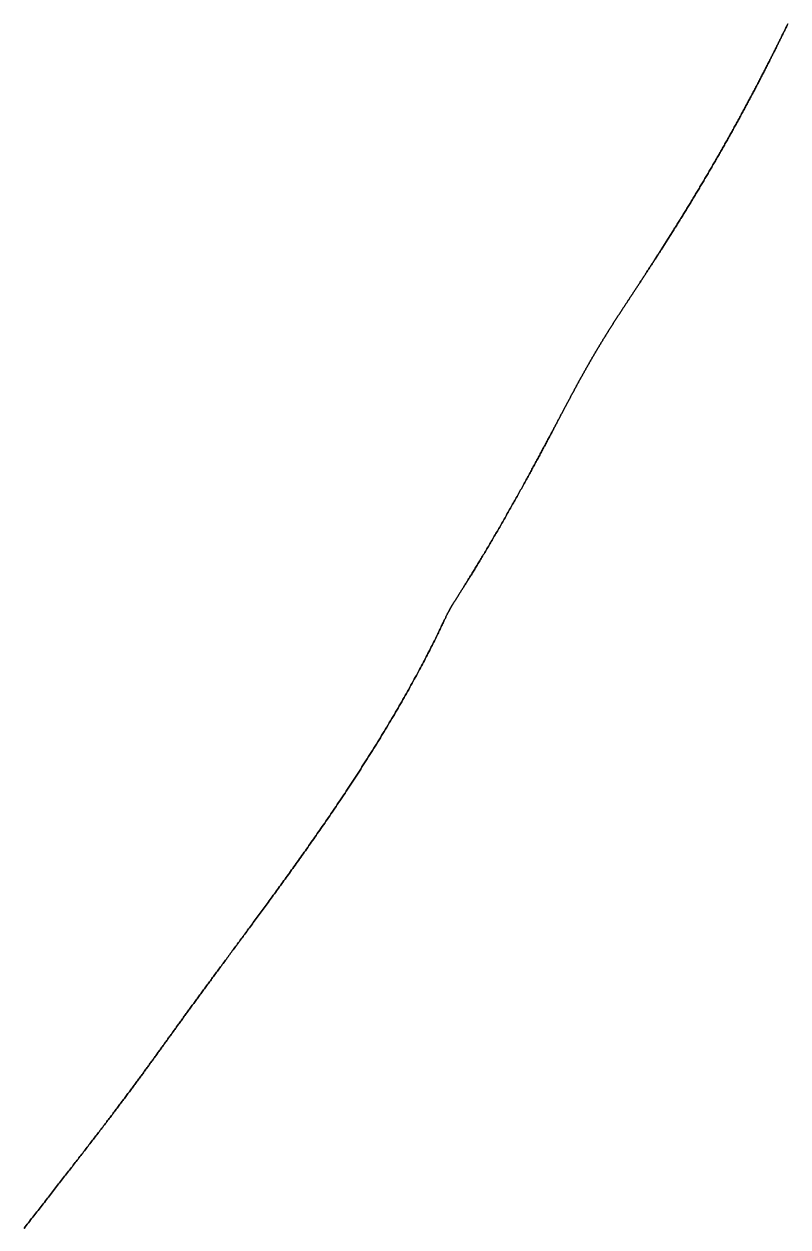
# Model space of a CAD drawing. Header units: inches. Extents: x 130170 to 284068, y 377793 to 804530.
# Drawn here: x 258406 to 258469.3, y 737267.9 to 737367.7 of the extents above; entities that cross this region are included whole.
import ezdxf

# ---------------------------------------------------------------- set-up
doc = ezdxf.new("R2010")
doc.units = ezdxf.units.IN
doc.header["$MEASUREMENT"] = 0
doc.layers.add('muni_il', color=7, linetype='Continuous')

msp = doc.modelspace()

# ---------------------------------------------------------------- linework, layer by layer
at = {"layer": 'muni_il'}
for points in [[(258405.997, 737267.78), (258406.087, 737267.896), (258406.177, 737268.012), (258406.267, 737268.127), (258406.357, 737268.242), (258406.446, 737268.357), (258406.536, 737268.472), (258406.625, 737268.586), (258406.714, 737268.7), (258406.802, 737268.814), (258406.891, 737268.928), (258406.979, 737269.041), (258407.067, 737269.154), (258407.155, 737269.267), (258407.243, 737269.379), (258407.33, 737269.492), (258407.417, 737269.603), (258407.504, 737269.715), (258407.591, 737269.826), (258407.678, 737269.937), (258407.764, 737270.048), (258407.85, 737270.159), (258407.936, 737270.269), (258408.022, 737270.379), (258408.107, 737270.488), (258408.192, 737270.597), (258408.277, 737270.706), (258408.362, 737270.815), (258408.446, 737270.923), (258408.531, 737271.032), (258408.615, 737271.139), (258408.698, 737271.247), (258408.782, 737271.354), (258408.865, 737271.461), (258408.948, 737271.567), (258409.031, 737271.673), (258409.113, 737271.779), (258409.195, 737271.885), (258409.277, 737271.99), (258409.359, 737272.095), (258409.44, 737272.199), (258409.521, 737272.304), (258409.602, 737272.407), (258409.683, 737272.511), (258409.763, 737272.614), (258409.843, 737272.717), (258409.923, 737272.82), (258410.002, 737272.922), (258410.081, 737273.024), (258410.16, 737273.125), (258410.239, 737273.227), (258410.317, 737273.327), (258410.395, 737273.428), (258410.473, 737273.528), (258410.55, 737273.628), (258410.627, 737273.727), (258410.704, 737273.826), (258410.78, 737273.925), (258410.856, 737274.023), (258410.932, 737274.121), (258411.008, 737274.219), (258411.083, 737274.316), (258411.158, 737274.413), (258411.233, 737274.51), (258411.307, 737274.606), (258411.381, 737274.702), (258411.455, 737274.797), (258411.528, 737274.892), (258411.601, 737274.987), (258411.674, 737275.082), (258411.746, 737275.175), (258411.818, 737275.269), (258411.89, 737275.362), (258411.961, 737275.455), (258412.032, 737275.548), (258412.103, 737275.64), (258412.173, 737275.732), (258412.243, 737275.823), (258412.313, 737275.914), (258412.383, 737276.005), (258412.452, 737276.095), (258412.52, 737276.185), (258412.589, 737276.275), (258412.657, 737276.364), (258412.725, 737276.453), (258412.792, 737276.541), (258412.859, 737276.629), (258412.926, 737276.717), (258412.993, 737276.804), (258413.059, 737276.891), (258413.125, 737276.978), (258413.19, 737277.064), (258413.255, 737277.15), (258413.32, 737277.235), (258413.385, 737277.32), (258413.449, 737277.405), (258413.513, 737277.49), (258413.576, 737277.574), (258413.64, 737277.657), (258413.703, 737277.741), (258413.765, 737277.824), (258413.827, 737277.907), (258413.889, 737277.989), (258413.951, 737278.071), (258414.012, 737278.153), (258414.074, 737278.234), (258414.134, 737278.315), (258414.195, 737278.396), (258414.255, 737278.476), (258414.315, 737278.556), (258414.374, 737278.636), (258414.434, 737278.715), (258414.493, 737278.794), (258414.552, 737278.873), (258414.61, 737278.951), (258414.668, 737279.029), (258414.726, 737279.107), (258414.784, 737279.185), (258414.841, 737279.262), (258414.898, 737279.339), (258414.955, 737279.416), (258415.012, 737279.492), (258415.068, 737279.568), (258415.124, 737279.644), (258415.18, 737279.72), (258415.236, 737279.795), (258415.291, 737279.87), (258415.347, 737279.945), (258415.402, 737280.019), (258415.456, 737280.094), (258415.511, 737280.168), (258415.565, 737280.242), (258415.619, 737280.315), (258415.673, 737280.389), (258415.727, 737280.462), (258415.781, 737280.535), (258415.834, 737280.608), (258415.887, 737280.681), (258415.94, 737280.753), (258415.993, 737280.825), (258416.046, 737280.897), (258416.098, 737280.969), (258416.15, 737281.041), (258416.203, 737281.112), (258416.255, 737281.184), (258416.306, 737281.255), (258416.358, 737281.326), (258416.41, 737281.397), (258416.462, 737281.468), (258416.513, 737281.539), (258416.564, 737281.609), (258416.615, 737281.68), (258416.667, 737281.75), (258416.718, 737281.821), (258416.769, 737281.891), (258416.819, 737281.961), (258416.87, 737282.031), (258416.921, 737282.101), (258416.972, 737282.171), (258417.022, 737282.241), (258417.073, 737282.311), (258417.123, 737282.381), (258417.174, 737282.451), (258417.224, 737282.52), (258417.275, 737282.59), (258417.325, 737282.66), (258417.375, 737282.729), (258417.426, 737282.799), (258417.476, 737282.869), (258417.527, 737282.939), (258417.577, 737283.008), (258417.627, 737283.078), (258417.678, 737283.148), (258417.728, 737283.218), (258417.779, 737283.288), (258417.829, 737283.358), (258417.88, 737283.428), (258417.93, 737283.498), (258417.981, 737283.568), (258418.032, 737283.638), (258418.083, 737283.709), (258418.134, 737283.779), (258418.185, 737283.85), (258418.236, 737283.921), (258418.287, 737283.991), (258418.338, 737284.062), (258418.389, 737284.134), (258418.441, 737284.205), (258418.492, 737284.276), (258418.544, 737284.348), (258418.596, 737284.419), (258418.648, 737284.491), (258418.7, 737284.563), (258418.752, 737284.635), (258418.805, 737284.707), (258418.857, 737284.78), (258418.91, 737284.853), (258418.963, 737284.925), (258419.016, 737284.999), (258419.069, 737285.072), (258419.122, 737285.146), (258419.176, 737285.219), (258419.229, 737285.293), (258419.283, 737285.367), (258419.337, 737285.442), (258419.391, 737285.517), (258419.446, 737285.591), (258419.501, 737285.667), (258419.556, 737285.742), (258419.611, 737285.818), (258419.666, 737285.894), (258419.722, 737285.97), (258419.777, 737286.047), (258419.833, 737286.123), (258419.889, 737286.201), (258419.946, 737286.278), (258420.003, 737286.355), (258420.06, 737286.434), (258420.117, 737286.512), (258420.174, 737286.59), (258420.232, 737286.669), (258420.29, 737286.748), (258420.348, 737286.828), (258420.406, 737286.908), (258420.465, 737286.988), (258420.524, 737287.068), (258420.583, 737287.149), (258420.643, 737287.23), (258420.702, 737287.312), (258420.762, 737287.394), (258420.823, 737287.476), (258420.883, 737287.559), (258420.944, 737287.642), (258421.005, 737287.725), (258421.067, 737287.808), (258421.128, 737287.892), (258421.191, 737287.977), (258421.253, 737288.061), (258421.315, 737288.147), (258421.378, 737288.232), (258421.442, 737288.318), (258421.505, 737288.404), (258421.569, 737288.491), (258421.633, 737288.578), (258421.697, 737288.665), (258421.762, 737288.753), (258421.827, 737288.841), (258421.892, 737288.93), (258421.958, 737289.019), (258422.024, 737289.108), (258422.09, 737289.198), (258422.157, 737289.288), (258422.224, 737289.378), (258422.291, 737289.469), (258422.358, 737289.561), (258422.426, 737289.653), (258422.494, 737289.745), (258422.563, 737289.837), (258422.631, 737289.93), (258422.701, 737290.024), (258422.77, 737290.118), (258422.84, 737290.212), (258422.91, 737290.307), (258422.98, 737290.402), (258423.051, 737290.498), (258423.122, 737290.594), (258423.193, 737290.69), (258423.265, 737290.787), (258423.337, 737290.884), (258423.409, 737290.982), (258423.482, 737291.08), (258423.555, 737291.179), (258423.628, 737291.278), (258423.702, 737291.378), (258423.776, 737291.478), (258423.85, 737291.578), (258423.925, 737291.679), (258424, 737291.781), (258424.075, 737291.883), (258424.151, 737291.985), (258424.226, 737292.088), (258424.303, 737292.191), (258424.379, 737292.295), (258424.456, 737292.399), (258424.534, 737292.504), (258424.611, 737292.609), (258424.689, 737292.715), (258424.768, 737292.821), (258424.846, 737292.927), (258424.925, 737293.035), (258425.005, 737293.142), (258425.084, 737293.25), (258425.164, 737293.359), (258425.245, 737293.468), (258425.325, 737293.578), (258425.406, 737293.688), (258425.487, 737293.799), (258425.569, 737293.91), (258425.651, 737294.021), (258425.734, 737294.134), (258425.817, 737294.246), (258425.9, 737294.36), (258425.983, 737294.473), (258426.067, 737294.588), (258426.151, 737294.703), (258426.235, 737294.818), (258426.32, 737294.934), (258426.406, 737295.051), (258426.491, 737295.168), (258426.577, 737295.286), (258426.663, 737295.404), (258426.75, 737295.523), (258426.837, 737295.642), (258426.924, 737295.762), (258427.012, 737295.883), (258427.1, 737296.004), (258427.188, 737296.126), (258427.277, 737296.248), (258427.366, 737296.371), (258427.456, 737296.495), (258427.546, 737296.619), (258427.636, 737296.744), (258427.726, 737296.869), (258427.818, 737296.995), (258427.909, 737297.122), (258428.001, 737297.249), (258428.093, 737297.377), (258428.185, 737297.506), (258428.278, 737297.635), (258428.371, 737297.765), (258428.465, 737297.896), (258428.559, 737298.027), (258428.653, 737298.159), (258428.748, 737298.292), (258428.843, 737298.426), (258428.938, 737298.56), (258429.034, 737298.695), (258429.13, 737298.83), (258429.227, 737298.966), (258429.324, 737299.103), (258429.421, 737299.241), (258429.519, 737299.38), (258429.617, 737299.519), (258429.715, 737299.659), (258429.814, 737299.799), (258429.913, 737299.941), (258430.013, 737300.083), (258430.112, 737300.226), (258430.213, 737300.369), (258430.313, 737300.514), (258430.414, 737300.659), (258430.515, 737300.805), (258430.617, 737300.951), (258430.719, 737301.099), (258430.821, 737301.247), (258430.924, 737301.396), (258431.027, 737301.546), (258431.13, 737301.697), (258431.234, 737301.848), (258431.338, 737302), (258431.442, 737302.153), (258431.547, 737302.307), (258431.652, 737302.461), (258431.757, 737302.616), (258431.862, 737302.772), (258431.968, 737302.929), (258432.074, 737303.086), (258432.18, 737303.245), (258432.287, 737303.404), (258432.394, 737303.564), (258432.501, 737303.724), (258432.608, 737303.885), (258432.715, 737304.047), (258432.823, 737304.21), (258432.931, 737304.373), (258433.039, 737304.537), (258433.147, 737304.702), (258433.255, 737304.868), (258433.364, 737305.034), (258433.472, 737305.201), (258433.581, 737305.368), (258433.69, 737305.536), (258433.798, 737305.705), (258433.907, 737305.874), (258434.016, 737306.044), (258434.125, 737306.215), (258434.235, 737306.386), (258434.344, 737306.557), (258434.452, 737306.729), (258434.561, 737306.902), (258434.67, 737307.074), (258434.779, 737307.248), (258434.888, 737307.422), (258434.997, 737307.596), (258435.105, 737307.77), (258435.213, 737307.945), (258435.321, 737308.12), (258435.429, 737308.296), (258435.537, 737308.471), (258435.644, 737308.647), (258435.751, 737308.823), (258435.858, 737308.999), (258435.965, 737309.175), (258436.071, 737309.352), (258436.177, 737309.528), (258436.282, 737309.704), (258436.387, 737309.88), (258436.491, 737310.056), (258436.595, 737310.232), (258436.698, 737310.408), (258436.801, 737310.583), (258436.903, 737310.758), (258437.005, 737310.933), (258437.106, 737311.108), (258437.207, 737311.282), (258437.306, 737311.455), (258437.405, 737311.628), (258437.503, 737311.8), (258437.601, 737311.972), (258437.697, 737312.143), (258437.793, 737312.313), (258437.888, 737312.482), (258437.982, 737312.651), (258438.075, 737312.818), (258438.167, 737312.985), (258438.258, 737313.15), (258438.348, 737313.314), (258438.437, 737313.477), (258438.525, 737313.639), (258438.612, 737313.8), (258438.698, 737313.958), (258438.782, 737314.116), (258438.866, 737314.272), (258438.948, 737314.427), (258439.029, 737314.579), (258439.108, 737314.73), (258439.186, 737314.879), (258439.264, 737315.027), (258439.339, 737315.172), (258439.413, 737315.316), (258439.486, 737315.457), (258439.558, 737315.596), (258439.628, 737315.733), (258439.696, 737315.867), (258439.763, 737316), (258439.829, 737316.129), (258439.893, 737316.257), (258439.955, 737316.382), (258440.016, 737316.504), (258440.075, 737316.623), (258440.133, 737316.74), (258440.189, 737316.854), (258440.243, 737316.965), (258440.296, 737317.074), (258440.348, 737317.179), (258440.397, 737317.282), (258440.445, 737317.381), (258440.492, 737317.477), (258440.536, 737317.571), (258440.58, 737317.661), (258440.621, 737317.748), (258440.661, 737317.832), (258440.7, 737317.913), (258440.737, 737317.991), (258440.772, 737318.066), (258440.806, 737318.138), (258440.838, 737318.207), (258440.869, 737318.272), (258440.899, 737318.335), (258440.928, 737318.395), (258440.955, 737318.453), (258440.981, 737318.508), (258441.005, 737318.56), (258441.029, 737318.61), (258441.052, 737318.657), (258441.074, 737318.703), (258441.096, 737318.747), (258441.117, 737318.789), (258441.137, 737318.83), (258441.157, 737318.87), (258441.177, 737318.909), (258441.315, 737319.164), (258441.318, 737319.17), (258441.322, 737319.177), (258441.328, 737319.186), (258441.335, 737319.197), (258441.342, 737319.211), (258441.351, 737319.226), (258441.362, 737319.243), (258441.373, 737319.262), (258441.385, 737319.282), (258441.398, 737319.304), (258441.412, 737319.327), (258441.427, 737319.352), (258441.443, 737319.378), (258441.46, 737319.405), (258441.477, 737319.433), (258441.495, 737319.463), (258441.514, 737319.493), (258441.533, 737319.525), (258441.553, 737319.557), (258441.573, 737319.591), (258441.595, 737319.625), (258441.617, 737319.66), (258441.639, 737319.696), (258441.662, 737319.733), (258441.686, 737319.771), (258441.71, 737319.81), (258441.735, 737319.849), (258441.76, 737319.889), (258441.786, 737319.931), (258441.812, 737319.972), (258441.839, 737320.015), (258441.866, 737320.059), (258441.894, 737320.103), (258441.923, 737320.148), (258441.952, 737320.194), (258441.982, 737320.241), (258442.012, 737320.289), (258442.043, 737320.338), (258442.074, 737320.387), (258442.106, 737320.438), (258442.139, 737320.489), (258442.172, 737320.542), (258442.206, 737320.595), (258442.24, 737320.649), (258442.275, 737320.705), (258442.31, 737320.761), (258442.347, 737320.818), (258442.384, 737320.877), (258442.421, 737320.936), (258442.459, 737320.997), (258442.498, 737321.058), (258442.538, 737321.121), (258442.578, 737321.185), (258442.618, 737321.25), (258442.66, 737321.316), (258442.702, 737321.383), (258442.745, 737321.451), (258442.788, 737321.521), (258442.832, 737321.592), (258442.877, 737321.663), (258442.922, 737321.737), (258442.968, 737321.811), (258443.015, 737321.886), (258443.062, 737321.963), (258443.111, 737322.04), (258443.159, 737322.119), (258443.208, 737322.199), (258443.258, 737322.281), (258443.309, 737322.363), (258443.36, 737322.447), (258443.412, 737322.531), (258443.464, 737322.617), (258443.517, 737322.704), (258443.57, 737322.792), (258443.624, 737322.881), (258443.679, 737322.971), (258443.734, 737323.062), (258443.79, 737323.154), (258443.846, 737323.248), (258443.903, 737323.342), (258443.96, 737323.437), (258444.017, 737323.533), (258444.076, 737323.63), (258444.134, 737323.728), (258444.193, 737323.827), (258444.252, 737323.927), (258444.312, 737324.027), (258444.372, 737324.129), (258444.432, 737324.231), (258444.493, 737324.334), (258444.554, 737324.437), (258444.616, 737324.541), (258444.677, 737324.646), (258444.739, 737324.752), (258444.801, 737324.858), (258444.864, 737324.964), (258444.926, 737325.071), (258444.989, 737325.179), (258445.052, 737325.287), (258445.115, 737325.396), (258445.178, 737325.505), (258445.242, 737325.614), (258445.305, 737325.724), (258445.369, 737325.834), (258445.432, 737325.944), (258445.496, 737326.054), (258445.559, 737326.165), (258445.623, 737326.276), (258445.687, 737326.387), (258445.75, 737326.498), (258445.814, 737326.609), (258445.877, 737326.72), (258445.941, 737326.832), (258446.004, 737326.943), (258446.067, 737327.054), (258446.13, 737327.165), (258446.193, 737327.276), (258446.256, 737327.387), (258446.318, 737327.498), (258446.381, 737327.609), (258446.443, 737327.719), (258446.505, 737327.829), (258446.567, 737327.939), (258446.628, 737328.049), (258446.69, 737328.158), (258446.751, 737328.267), (258446.811, 737328.376), (258446.872, 737328.484), (258446.932, 737328.592), (258446.992, 737328.699), (258447.051, 737328.806), (258447.11, 737328.913), (258447.169, 737329.019), (258447.228, 737329.125), (258447.286, 737329.23), (258447.344, 737329.334), (258447.401, 737329.438), (258447.458, 737329.542), (258447.515, 737329.645), (258447.571, 737329.747), (258447.627, 737329.849), (258447.683, 737329.95), (258447.738, 737330.051), (258447.792, 737330.15), (258447.847, 737330.25), (258447.901, 737330.348), (258447.954, 737330.446), (258448.007, 737330.543), (258448.06, 737330.64), (258448.112, 737330.736), (258448.164, 737330.831), (258448.215, 737330.926), (258448.266, 737331.019), (258448.316, 737331.112), (258448.366, 737331.205), (258448.416, 737331.296), (258448.465, 737331.387), (258448.514, 737331.478), (258448.562, 737331.567), (258448.61, 737331.656), (258448.657, 737331.744), (258448.704, 737331.831), (258448.751, 737331.918), (258448.797, 737332.004), (258448.842, 737332.089), (258448.888, 737332.173), (258448.932, 737332.257), (258448.977, 737332.34), (258449.021, 737332.422), (258449.064, 737332.503), (258449.107, 737332.584), (258449.15, 737332.664), (258449.193, 737332.744), (258449.235, 737332.822), (258449.276, 737332.9), (258449.317, 737332.977), (258449.358, 737333.054), (258449.398, 737333.13), (258449.438, 737333.205), (258449.478, 737333.28), (258449.517, 737333.354), (258449.556, 737333.427), (258449.594, 737333.499), (258449.633, 737333.571), (258449.67, 737333.643), (258449.708, 737333.713), (258449.745, 737333.783), (258449.781, 737333.853), (258449.818, 737333.921), (258449.854, 737333.99), (258449.89, 737334.057), (258449.925, 737334.124), (258449.96, 737334.191), (258449.995, 737334.257), (258450.029, 737334.322), (258450.064, 737334.386), (258450.097, 737334.451), (258450.131, 737334.514), (258450.164, 737334.578), (258450.197, 737334.64), (258450.23, 737334.702), (258450.263, 737334.764), (258450.295, 737334.825), (258450.327, 737334.885), (258450.358, 737334.945), (258450.39, 737335.005), (258450.421, 737335.064), (258450.452, 737335.123), (258450.483, 737335.181), (258450.513, 737335.239), (258450.543, 737335.296), (258450.574, 737335.353), (258450.603, 737335.41), (258450.633, 737335.466), (258450.663, 737335.522), (258450.692, 737335.577), (258450.721, 737335.632), (258450.75, 737335.686), (258450.778, 737335.741), (258450.807, 737335.794), (258450.835, 737335.848), (258450.863, 737335.901), (258450.891, 737335.954), (258450.919, 737336.006), (258450.946, 737336.058), (258450.974, 737336.11), (258451.001, 737336.162), (258451.028, 737336.213), (258451.055, 737336.263), (258451.082, 737336.314), (258451.109, 737336.364), (258451.135, 737336.414), (258451.162, 737336.464), (258451.188, 737336.513), (258451.215, 737336.563), (258451.241, 737336.612), (258451.267, 737336.66), (258451.292, 737336.709), (258451.318, 737336.757), (258451.344, 737336.805), (258451.369, 737336.853), (258451.395, 737336.9), (258451.42, 737336.947), (258451.445, 737336.994), (258451.47, 737337.041), (258451.496, 737337.088), (258451.521, 737337.134), (258451.545, 737337.18), (258451.57, 737337.226), (258451.595, 737337.272), (258451.62, 737337.318), (258451.644, 737337.363), (258451.669, 737337.409), (258451.693, 737337.454), (258451.717, 737337.499), (258451.742, 737337.544), (258451.766, 737337.588), (258451.79, 737337.633), (258451.814, 737337.677), (258451.838, 737337.721), (258451.862, 737337.765), (258451.886, 737337.809), (258451.91, 737337.853), (258451.934, 737337.897), (258451.958, 737337.94), (258451.981, 737337.983), (258452.005, 737338.027), (258452.029, 737338.07), (258452.052, 737338.113), (258452.076, 737338.156), (258452.099, 737338.198), (258452.123, 737338.241), (258452.146, 737338.283), (258452.17, 737338.326), (258452.193, 737338.368), (258452.217, 737338.41), (258452.24, 737338.452), (258452.263, 737338.494), (258452.286, 737338.536), (258452.31, 737338.578), (258452.333, 737338.62), (258452.356, 737338.661), (258452.379, 737338.703), (258452.402, 737338.744), (258452.425, 737338.785), (258452.448, 737338.826), (258452.472, 737338.868), (258452.495, 737338.909), (258452.518, 737338.95), (258452.541, 737338.991), (258452.564, 737339.031), (258452.587, 737339.072), (258452.61, 737339.113), (258452.633, 737339.153), (258452.656, 737339.194), (258452.678, 737339.234), (258452.701, 737339.275), (258452.724, 737339.315), (258452.747, 737339.355), (258452.77, 737339.395), (258452.793, 737339.435), (258452.816, 737339.476), (258452.839, 737339.516), (258452.862, 737339.556), (258452.885, 737339.595), (258452.907, 737339.635), (258452.93, 737339.675), (258452.953, 737339.715), (258452.976, 737339.754), (258452.999, 737339.794), (258453.022, 737339.834), (258453.045, 737339.873), (258453.067, 737339.913), (258453.09, 737339.952), (258453.113, 737339.992), (258453.136, 737340.031), (258453.159, 737340.07), (258453.182, 737340.11), (258453.205, 737340.149), (258453.228, 737340.188), (258453.251, 737340.227), (258453.274, 737340.266), (258453.297, 737340.306), (258453.32, 737340.345), (258453.343, 737340.384), (258453.366, 737340.423), (258453.389, 737340.462), (258453.412, 737340.501), (258453.435, 737340.54), (258453.458, 737340.579), (258453.481, 737340.618), (258453.505, 737340.657), (258453.528, 737340.695), (258453.551, 737340.734), (258453.574, 737340.773), (258453.598, 737340.812), (258453.621, 737340.851), (258453.644, 737340.89), (258453.668, 737340.929), (258453.691, 737340.968), (258453.715, 737341.007), (258453.738, 737341.046), (258453.762, 737341.084), (258453.785, 737341.123), (258453.809, 737341.162), (258453.832, 737341.201), (258453.856, 737341.24), (258453.88, 737341.279), (258453.903, 737341.318), (258453.927, 737341.357), (258453.951, 737341.396), (258453.975, 737341.435), (258453.999, 737341.474), (258454.023, 737341.513), (258454.047, 737341.553), (258454.071, 737341.592), (258454.095, 737341.631), (258454.12, 737341.67), (258454.144, 737341.71), (258454.168, 737341.749), (258454.193, 737341.788), (258454.217, 737341.828), (258454.242, 737341.867), (258454.266, 737341.907), (258454.291, 737341.947), (258454.316, 737341.986), (258454.341, 737342.026), (258454.366, 737342.066), (258454.391, 737342.106), (258454.416, 737342.146), (258454.441, 737342.186), (258454.466, 737342.226), (258454.491, 737342.266), (258454.517, 737342.307), (258454.542, 737342.347), (258454.568, 737342.388), (258454.594, 737342.428), (258454.619, 737342.469), (258454.645, 737342.51), (258454.671, 737342.551), (258454.697, 737342.592), (258454.723, 737342.633), (258454.749, 737342.674), (258454.776, 737342.715), (258454.802, 737342.757), (258454.829, 737342.798), (258454.856, 737342.84), (258454.882, 737342.882), (258454.909, 737342.924), (258454.936, 737342.966), (258454.963, 737343.008), (258454.99, 737343.051), (258455.018, 737343.093), (258455.045, 737343.136), (258455.073, 737343.179), (258455.101, 737343.222), (258455.128, 737343.265), (258455.156, 737343.308), (258455.185, 737343.352), (258455.213, 737343.396), (258455.241, 737343.44), (258455.27, 737343.484), (258455.298, 737343.528), (258455.327, 737343.572), (258455.356, 737343.617), (258455.385, 737343.661), (258455.414, 737343.706), (258455.444, 737343.752), (258455.473, 737343.797), (258455.503, 737343.843), (258455.533, 737343.888), (258455.563, 737343.934), (258455.593, 737343.98), (258455.623, 737344.027), (258455.653, 737344.073), (258455.684, 737344.12), (258455.715, 737344.167), (258455.746, 737344.215), (258455.777, 737344.262), (258455.808, 737344.31), (258455.839, 737344.358), (258455.871, 737344.406), (258455.903, 737344.455), (258455.935, 737344.503), (258455.967, 737344.552), (258455.999, 737344.602), (258456.031, 737344.651), (258456.064, 737344.701), (258456.097, 737344.751), (258456.13, 737344.801), (258456.163, 737344.852), (258456.196, 737344.902), (258456.23, 737344.954), (258456.263, 737345.005), (258456.297, 737345.057), (258456.331, 737345.108), (258456.365, 737345.161), (258456.4, 737345.213), (258456.435, 737345.266), (258456.469, 737345.319), (258456.504, 737345.372), (258456.539, 737345.426), (258456.575, 737345.48), (258456.61, 737345.534), (258456.646, 737345.589), (258456.682, 737345.643), (258456.718, 737345.698), (258456.755, 737345.754), (258456.791, 737345.81), (258456.828, 737345.866), (258456.865, 737345.922), (258456.902, 737345.979), (258456.939, 737346.036), (258456.977, 737346.093), (258457.014, 737346.151), (258457.052, 737346.209), (258457.091, 737346.267), (258457.129, 737346.326), (258457.167, 737346.385), (258457.206, 737346.444), (258457.245, 737346.503), (258457.284, 737346.563), (258457.323, 737346.623), (258457.363, 737346.684), (258457.403, 737346.745), (258457.442, 737346.806), (258457.482, 737346.867), (258457.523, 737346.929), (258457.563, 737346.991), (258457.604, 737347.054), (258457.645, 737347.117), (258457.686, 737347.18), (258457.727, 737347.244), (258457.768, 737347.307), (258457.81, 737347.372), (258457.852, 737347.436), (258457.894, 737347.501), (258457.936, 737347.566), (258457.979, 737347.632), (258458.021, 737347.697), (258458.064, 737347.764), (258458.107, 737347.83), (258458.15, 737347.897), (258458.194, 737347.964), (258458.237, 737348.032), (258458.281, 737348.1), (258458.325, 737348.168), (258458.369, 737348.236), (258458.413, 737348.305), (258458.457, 737348.374), (258458.502, 737348.444), (258458.547, 737348.513), (258458.592, 737348.583), (258458.637, 737348.654), (258458.682, 737348.725), (258458.728, 737348.796), (258458.773, 737348.867), (258458.819, 737348.939), (258458.865, 737349.011), (258458.911, 737349.083), (258458.957, 737349.156), (258459.004, 737349.228), (258459.05, 737349.302), (258459.097, 737349.375), (258459.144, 737349.449), (258459.191, 737349.523), (258459.238, 737349.598), (258459.286, 737349.672), (258459.333, 737349.747), (258459.381, 737349.823), (258459.428, 737349.898), (258459.476, 737349.974), (258459.524, 737350.05), (258459.572, 737350.127), (258459.621, 737350.203), (258459.669, 737350.28), (258459.718, 737350.358), (258459.766, 737350.435), (258459.815, 737350.513), (258459.864, 737350.591), (258459.913, 737350.669), (258459.962, 737350.748), (258460.011, 737350.827), (258460.061, 737350.906), (258460.11, 737350.985), (258460.16, 737351.065), (258460.209, 737351.145), (258460.259, 737351.225), (258460.309, 737351.305), (258460.359, 737351.385), (258460.409, 737351.466), (258460.459, 737351.547), (258460.509, 737351.628), (258460.559, 737351.71), (258460.61, 737351.791), (258460.66, 737351.873), (258460.711, 737351.955), (258460.761, 737352.037), (258460.812, 737352.12), (258460.862, 737352.202), (258460.913, 737352.285), (258460.964, 737352.368), (258461.015, 737352.451), (258461.066, 737352.535), (258461.117, 737352.618), (258461.168, 737352.702), (258461.219, 737352.786), (258461.27, 737352.87), (258461.321, 737352.954), (258461.372, 737353.039), (258461.423, 737353.123), (258461.475, 737353.208), (258461.526, 737353.293), (258461.577, 737353.378), (258461.629, 737353.463), (258461.68, 737353.548), (258461.731, 737353.633), (258461.783, 737353.719), (258461.834, 737353.804), (258461.885, 737353.89), (258461.937, 737353.976), (258461.988, 737354.062), (258462.04, 737354.148), (258462.091, 737354.234), (258462.142, 737354.32), (258462.194, 737354.407), (258462.245, 737354.493), (258462.296, 737354.58), (258462.348, 737354.666), (258462.399, 737354.753), (258462.45, 737354.84), (258462.502, 737354.926), (258462.553, 737355.013), (258462.604, 737355.1), (258462.655, 737355.187), (258462.706, 737355.274), (258462.757, 737355.361), (258462.808, 737355.449), (258462.859, 737355.536), (258462.91, 737355.623), (258462.961, 737355.71), (258463.012, 737355.797), (258463.063, 737355.885), (258463.114, 737355.972), (258463.164, 737356.059), (258463.215, 737356.147), (258463.266, 737356.234), (258463.316, 737356.321), (258463.366, 737356.409), (258463.417, 737356.496), (258463.467, 737356.583), (258463.517, 737356.671), (258463.568, 737356.758), (258463.618, 737356.845), (258463.668, 737356.933), (258463.718, 737357.02), (258463.768, 737357.107), (258463.817, 737357.195), (258463.867, 737357.282), (258463.917, 737357.369), (258463.966, 737357.456), (258464.015, 737357.543), (258464.065, 737357.63), (258464.114, 737357.717), (258464.163, 737357.804), (258464.212, 737357.891), (258464.261, 737357.978), (258464.31, 737358.064), (258464.358, 737358.151), (258464.407, 737358.238), (258464.456, 737358.324), (258464.504, 737358.411), (258464.552, 737358.497), (258464.6, 737358.583), (258464.648, 737358.67), (258464.696, 737358.756), (258464.744, 737358.842), (258464.792, 737358.928), (258464.839, 737359.013), (258464.887, 737359.099), (258464.934, 737359.185), (258464.981, 737359.27), (258465.028, 737359.356), (258465.075, 737359.441), (258465.122, 737359.526), (258465.169, 737359.611), (258465.215, 737359.696), (258465.262, 737359.781), (258465.308, 737359.866), (258465.354, 737359.951), (258465.4, 737360.035), (258465.446, 737360.119), (258465.492, 737360.204), (258465.538, 737360.288), (258465.583, 737360.372), (258465.628, 737360.455), (258465.674, 737360.539), (258465.719, 737360.623), (258465.764, 737360.706), (258465.809, 737360.789), (258465.853, 737360.873), (258465.898, 737360.955), (258465.942, 737361.038), (258465.986, 737361.121), (258466.031, 737361.203), (258466.075, 737361.286), (258466.118, 737361.368), (258466.162, 737361.45), (258466.206, 737361.532), (258466.249, 737361.614), (258466.292, 737361.695), (258466.335, 737361.776), (258466.378, 737361.858), (258466.421, 737361.939), (258466.464, 737362.02), (258466.506, 737362.1), (258466.549, 737362.181), (258466.591, 737362.261), (258466.633, 737362.342), (258466.675, 737362.421), (258466.717, 737362.501), (258466.759, 737362.581), (258466.8, 737362.66), (258466.841, 737362.74), (258466.883, 737362.819), (258466.924, 737362.898), (258466.965, 737362.977), (258467.005, 737363.055), (258467.046, 737363.134), (258467.087, 737363.212), (258467.127, 737363.29), (258467.167, 737363.368), (258467.207, 737363.446), (258467.247, 737363.523), (258467.287, 737363.6), (258467.327, 737363.677), (258467.366, 737363.754), (258467.405, 737363.831), (258467.445, 737363.908), (258467.484, 737363.984), (258467.523, 737364.06), (258467.561, 737364.136), (258467.6, 737364.212), (258467.638, 737364.287), (258467.677, 737364.363), (258467.715, 737364.438), (258467.753, 737364.513), (258467.791, 737364.588), (258467.829, 737364.662), (258467.866, 737364.737), (258467.904, 737364.811), (258467.941, 737364.885), (258467.979, 737364.959), (258468.016, 737365.033), (258468.053, 737365.106), (258468.09, 737365.179), (258468.126, 737365.252), (258468.163, 737365.325), (258468.199, 737365.398), (258468.236, 737365.47), (258468.272, 737365.543), (258468.308, 737365.615), (258468.344, 737365.687), (258468.38, 737365.758), (258468.415, 737365.83), (258468.451, 737365.901), (258468.486, 737365.972), (258468.522, 737366.043), (258468.557, 737366.114), (258468.592, 737366.185), (258468.627, 737366.255), (258468.662, 737366.325), (258468.696, 737366.395), (258468.731, 737366.465), (258468.765, 737366.535), (258468.8, 737366.604), (258468.834, 737366.673), (258468.868, 737366.742), (258468.902, 737366.811), (258468.936, 737366.88), (258468.97, 737366.948), (258469.003, 737367.017), (258469.037, 737367.085), (258469.07, 737367.153), (258469.103, 737367.22), (258469.136, 737367.288), (258469.17, 737367.355), (258469.203, 737367.423), (258469.235, 737367.489), (258469.268, 737367.556), (258469.301, 737367.623), (258469.333, 737367.69)], [(258469.333, 737367.69), (258469.301, 737367.623), (258469.268, 737367.556), (258469.235, 737367.489), (258469.203, 737367.423), (258469.17, 737367.355), (258469.136, 737367.288), (258469.103, 737367.22), (258469.07, 737367.153), (258469.037, 737367.085), (258469.003, 737367.017), (258468.97, 737366.948), (258468.936, 737366.88), (258468.902, 737366.811), (258468.868, 737366.742), (258468.834, 737366.673), (258468.8, 737366.604), (258468.765, 737366.535), (258468.731, 737366.465), (258468.696, 737366.395), (258468.662, 737366.325), (258468.627, 737366.255), (258468.592, 737366.185), (258468.557, 737366.114), (258468.522, 737366.043), (258468.486, 737365.972), (258468.451, 737365.901), (258468.415, 737365.83), (258468.38, 737365.758), (258468.344, 737365.687), (258468.308, 737365.615), (258468.272, 737365.543), (258468.236, 737365.47), (258468.199, 737365.398), (258468.163, 737365.325), (258468.126, 737365.252), (258468.09, 737365.179), (258468.053, 737365.106), (258468.016, 737365.033), (258467.979, 737364.959), (258467.941, 737364.885), (258467.904, 737364.811), (258467.866, 737364.737), (258467.829, 737364.662), (258467.791, 737364.588), (258467.753, 737364.513), (258467.715, 737364.438), (258467.677, 737364.363), (258467.638, 737364.287), (258467.6, 737364.212), (258467.561, 737364.136), (258467.523, 737364.06), (258467.484, 737363.984), (258467.445, 737363.908), (258467.405, 737363.831), (258467.366, 737363.754), (258467.327, 737363.677), (258467.287, 737363.6), (258467.247, 737363.523), (258467.207, 737363.446), (258467.167, 737363.368), (258467.127, 737363.29), (258467.087, 737363.212), (258467.046, 737363.134), (258467.005, 737363.055), (258466.965, 737362.977), (258466.924, 737362.898), (258466.883, 737362.819), (258466.841, 737362.74), (258466.8, 737362.66), (258466.759, 737362.581), (258466.717, 737362.501), (258466.675, 737362.421), (258466.633, 737362.342), (258466.591, 737362.261), (258466.549, 737362.181), (258466.506, 737362.1), (258466.464, 737362.02), (258466.421, 737361.939), (258466.378, 737361.858), (258466.335, 737361.776), (258466.292, 737361.695), (258466.249, 737361.614), (258466.206, 737361.532), (258466.162, 737361.45), (258466.118, 737361.368), (258466.075, 737361.286), (258466.031, 737361.203), (258465.986, 737361.121), (258465.942, 737361.038), (258465.898, 737360.955), (258465.853, 737360.873), (258465.809, 737360.789), (258465.764, 737360.706), (258465.719, 737360.623), (258465.674, 737360.539), (258465.628, 737360.455), (258465.583, 737360.372), (258465.538, 737360.288), (258465.492, 737360.204), (258465.446, 737360.119), (258465.4, 737360.035), (258465.354, 737359.951), (258465.308, 737359.866), (258465.262, 737359.781), (258465.215, 737359.696), (258465.169, 737359.611), (258465.122, 737359.526), (258465.075, 737359.441), (258465.028, 737359.356), (258464.981, 737359.27), (258464.934, 737359.185), (258464.887, 737359.099), (258464.839, 737359.013), (258464.792, 737358.928), (258464.744, 737358.842), (258464.696, 737358.756), (258464.648, 737358.67), (258464.6, 737358.583), (258464.552, 737358.497), (258464.504, 737358.411), (258464.456, 737358.324), (258464.407, 737358.238), (258464.358, 737358.151), (258464.31, 737358.064), (258464.261, 737357.978), (258464.212, 737357.891), (258464.163, 737357.804), (258464.114, 737357.717), (258464.065, 737357.63), (258464.015, 737357.543), (258463.966, 737357.456), (258463.917, 737357.369), (258463.867, 737357.282), (258463.817, 737357.195), (258463.768, 737357.107), (258463.718, 737357.02), (258463.668, 737356.933), (258463.618, 737356.845), (258463.568, 737356.758), (258463.517, 737356.671), (258463.467, 737356.583), (258463.417, 737356.496), (258463.366, 737356.409), (258463.316, 737356.321), (258463.266, 737356.234), (258463.215, 737356.147), (258463.164, 737356.059), (258463.114, 737355.972), (258463.063, 737355.885), (258463.012, 737355.797), (258462.961, 737355.71), (258462.91, 737355.623), (258462.859, 737355.536), (258462.808, 737355.449), (258462.757, 737355.361), (258462.706, 737355.274), (258462.655, 737355.187), (258462.604, 737355.1), (258462.553, 737355.013), (258462.502, 737354.926), (258462.45, 737354.84), (258462.399, 737354.753), (258462.348, 737354.666), (258462.296, 737354.58), (258462.245, 737354.493), (258462.194, 737354.407), (258462.142, 737354.32), (258462.091, 737354.234), (258462.04, 737354.148), (258461.988, 737354.062), (258461.937, 737353.976), (258461.885, 737353.89), (258461.834, 737353.804), (258461.783, 737353.719), (258461.731, 737353.633), (258461.68, 737353.548), (258461.629, 737353.463), (258461.577, 737353.378), (258461.526, 737353.293), (258461.475, 737353.208), (258461.423, 737353.123), (258461.372, 737353.039), (258461.321, 737352.954), (258461.27, 737352.87), (258461.219, 737352.786), (258461.168, 737352.702), (258461.117, 737352.618), (258461.066, 737352.535), (258461.015, 737352.451), (258460.964, 737352.368), (258460.913, 737352.285), (258460.862, 737352.202), (258460.812, 737352.12), (258460.761, 737352.037), (258460.711, 737351.955), (258460.66, 737351.873), (258460.61, 737351.791), (258460.559, 737351.71), (258460.509, 737351.628), (258460.459, 737351.547), (258460.409, 737351.466), (258460.359, 737351.385), (258460.309, 737351.305), (258460.259, 737351.225), (258460.209, 737351.145), (258460.16, 737351.065), (258460.11, 737350.985), (258460.061, 737350.906), (258460.011, 737350.827), (258459.962, 737350.748), (258459.913, 737350.669), (258459.864, 737350.591), (258459.815, 737350.513), (258459.766, 737350.435), (258459.718, 737350.358), (258459.669, 737350.28), (258459.621, 737350.203), (258459.572, 737350.127), (258459.524, 737350.05), (258459.476, 737349.974), (258459.428, 737349.898), (258459.381, 737349.823), (258459.333, 737349.747), (258459.286, 737349.672), (258459.238, 737349.598), (258459.191, 737349.523), (258459.144, 737349.449), (258459.097, 737349.375), (258459.05, 737349.302), (258459.004, 737349.228), (258458.957, 737349.156), (258458.911, 737349.083), (258458.865, 737349.011), (258458.819, 737348.939), (258458.773, 737348.867), (258458.728, 737348.796), (258458.682, 737348.725), (258458.637, 737348.654), (258458.592, 737348.583), (258458.547, 737348.513), (258458.502, 737348.444), (258458.457, 737348.374), (258458.413, 737348.305), (258458.369, 737348.236), (258458.325, 737348.168), (258458.281, 737348.1), (258458.237, 737348.032), (258458.194, 737347.964), (258458.15, 737347.897), (258458.107, 737347.83), (258458.064, 737347.764), (258458.021, 737347.697), (258457.979, 737347.632), (258457.936, 737347.566), (258457.894, 737347.501), (258457.852, 737347.436), (258457.81, 737347.372), (258457.768, 737347.307), (258457.727, 737347.244), (258457.686, 737347.18), (258457.645, 737347.117), (258457.604, 737347.054), (258457.563, 737346.991), (258457.523, 737346.929), (258457.482, 737346.867), (258457.442, 737346.806), (258457.403, 737346.745), (258457.363, 737346.684), (258457.323, 737346.623), (258457.284, 737346.563), (258457.245, 737346.503), (258457.206, 737346.444), (258457.167, 737346.385), (258457.129, 737346.326), (258457.091, 737346.267), (258457.052, 737346.209), (258457.014, 737346.151), (258456.977, 737346.093), (258456.939, 737346.036), (258456.902, 737345.979), (258456.865, 737345.922), (258456.828, 737345.866), (258456.791, 737345.81), (258456.755, 737345.754), (258456.718, 737345.698), (258456.682, 737345.643), (258456.646, 737345.589), (258456.61, 737345.534), (258456.575, 737345.48), (258456.539, 737345.426), (258456.504, 737345.372), (258456.469, 737345.319), (258456.435, 737345.266), (258456.4, 737345.213), (258456.365, 737345.161), (258456.331, 737345.108), (258456.297, 737345.057), (258456.263, 737345.005), (258456.23, 737344.954), (258456.196, 737344.902), (258456.163, 737344.852), (258456.13, 737344.801), (258456.097, 737344.751), (258456.064, 737344.701), (258456.031, 737344.651), (258455.999, 737344.602), (258455.967, 737344.552), (258455.935, 737344.503), (258455.903, 737344.455), (258455.871, 737344.406), (258455.839, 737344.358), (258455.808, 737344.31), (258455.777, 737344.262), (258455.746, 737344.215), (258455.715, 737344.167), (258455.684, 737344.12), (258455.653, 737344.073), (258455.623, 737344.027), (258455.593, 737343.98), (258455.563, 737343.934), (258455.533, 737343.888), (258455.503, 737343.843), (258455.473, 737343.797), (258455.444, 737343.752), (258455.414, 737343.706), (258455.385, 737343.661), (258455.356, 737343.617), (258455.327, 737343.572), (258455.298, 737343.528), (258455.27, 737343.484), (258455.241, 737343.44), (258455.213, 737343.396), (258455.185, 737343.352), (258455.156, 737343.308), (258455.128, 737343.265), (258455.101, 737343.222), (258455.073, 737343.179), (258455.045, 737343.136), (258455.018, 737343.093), (258454.99, 737343.051), (258454.963, 737343.008), (258454.936, 737342.966), (258454.909, 737342.924), (258454.882, 737342.882), (258454.856, 737342.84), (258454.829, 737342.798), (258454.802, 737342.757), (258454.776, 737342.715), (258454.749, 737342.674), (258454.723, 737342.633), (258454.697, 737342.592), (258454.671, 737342.551), (258454.645, 737342.51), (258454.619, 737342.469), (258454.594, 737342.428), (258454.568, 737342.388), (258454.542, 737342.347), (258454.517, 737342.307), (258454.491, 737342.266), (258454.466, 737342.226), (258454.441, 737342.186), (258454.416, 737342.146), (258454.391, 737342.106), (258454.366, 737342.066), (258454.341, 737342.026), (258454.316, 737341.986), (258454.291, 737341.947), (258454.266, 737341.907), (258454.242, 737341.867), (258454.217, 737341.828), (258454.193, 737341.788), (258454.168, 737341.749), (258454.144, 737341.71), (258454.12, 737341.67), (258454.095, 737341.631), (258454.071, 737341.592), (258454.047, 737341.553), (258454.023, 737341.513), (258453.999, 737341.474), (258453.975, 737341.435), (258453.951, 737341.396), (258453.927, 737341.357), (258453.903, 737341.318), (258453.88, 737341.279), (258453.856, 737341.24), (258453.832, 737341.201), (258453.809, 737341.162), (258453.785, 737341.123), (258453.762, 737341.084), (258453.738, 737341.046), (258453.715, 737341.007), (258453.691, 737340.968), (258453.668, 737340.929), (258453.644, 737340.89), (258453.621, 737340.851), (258453.598, 737340.812), (258453.574, 737340.773), (258453.551, 737340.734), (258453.528, 737340.695), (258453.505, 737340.657), (258453.481, 737340.618), (258453.458, 737340.579), (258453.435, 737340.54), (258453.412, 737340.501), (258453.389, 737340.462), (258453.366, 737340.423), (258453.343, 737340.384), (258453.32, 737340.345), (258453.297, 737340.306), (258453.274, 737340.266), (258453.251, 737340.227), (258453.228, 737340.188), (258453.205, 737340.149), (258453.182, 737340.11), (258453.159, 737340.07), (258453.136, 737340.031), (258453.113, 737339.992), (258453.09, 737339.952), (258453.067, 737339.913), (258453.045, 737339.873), (258453.022, 737339.834), (258452.999, 737339.794), (258452.976, 737339.754), (258452.953, 737339.715), (258452.93, 737339.675), (258452.907, 737339.635), (258452.885, 737339.595), (258452.862, 737339.556), (258452.839, 737339.516), (258452.816, 737339.476), (258452.793, 737339.435), (258452.77, 737339.395), (258452.747, 737339.355), (258452.724, 737339.315), (258452.701, 737339.275), (258452.678, 737339.234), (258452.656, 737339.194), (258452.633, 737339.153), (258452.61, 737339.113), (258452.587, 737339.072), (258452.564, 737339.031), (258452.541, 737338.991), (258452.518, 737338.95), (258452.495, 737338.909), (258452.472, 737338.868), (258452.448, 737338.826), (258452.425, 737338.785), (258452.402, 737338.744), (258452.379, 737338.703), (258452.356, 737338.661), (258452.333, 737338.62), (258452.31, 737338.578), (258452.286, 737338.536), (258452.263, 737338.494), (258452.24, 737338.452), (258452.217, 737338.41), (258452.193, 737338.368), (258452.17, 737338.326), (258452.146, 737338.283), (258452.123, 737338.241), (258452.099, 737338.198), (258452.076, 737338.156), (258452.052, 737338.113), (258452.029, 737338.07), (258452.005, 737338.027), (258451.981, 737337.983), (258451.958, 737337.94), (258451.934, 737337.897), (258451.91, 737337.853), (258451.886, 737337.809), (258451.862, 737337.765), (258451.838, 737337.721), (258451.814, 737337.677), (258451.79, 737337.633), (258451.766, 737337.588), (258451.742, 737337.544), (258451.717, 737337.499), (258451.693, 737337.454), (258451.669, 737337.409), (258451.644, 737337.363), (258451.62, 737337.318), (258451.595, 737337.272), (258451.57, 737337.226), (258451.545, 737337.18), (258451.521, 737337.134), (258451.496, 737337.088), (258451.47, 737337.041), (258451.445, 737336.994), (258451.42, 737336.947), (258451.395, 737336.9), (258451.369, 737336.853), (258451.344, 737336.805), (258451.318, 737336.757), (258451.292, 737336.709), (258451.267, 737336.66), (258451.241, 737336.612), (258451.215, 737336.563), (258451.188, 737336.513), (258451.162, 737336.464), (258451.135, 737336.414), (258451.109, 737336.364), (258451.082, 737336.314), (258451.055, 737336.263), (258451.028, 737336.213), (258451.001, 737336.162), (258450.974, 737336.11), (258450.946, 737336.058), (258450.919, 737336.006), (258450.891, 737335.954), (258450.863, 737335.901), (258450.835, 737335.848), (258450.807, 737335.794), (258450.778, 737335.741), (258450.75, 737335.686), (258450.721, 737335.632), (258450.692, 737335.577), (258450.663, 737335.522), (258450.633, 737335.466), (258450.603, 737335.41), (258450.574, 737335.353), (258450.543, 737335.296), (258450.513, 737335.239), (258450.483, 737335.181), (258450.452, 737335.123), (258450.421, 737335.064), (258450.39, 737335.005), (258450.358, 737334.945), (258450.327, 737334.885), (258450.295, 737334.825), (258450.263, 737334.764), (258450.23, 737334.702), (258450.197, 737334.64), (258450.164, 737334.578), (258450.131, 737334.514), (258450.097, 737334.451), (258450.064, 737334.386), (258450.029, 737334.322), (258449.995, 737334.257), (258449.96, 737334.191), (258449.925, 737334.124), (258449.89, 737334.057), (258449.854, 737333.99), (258449.818, 737333.921), (258449.781, 737333.853), (258449.745, 737333.783), (258449.708, 737333.713), (258449.67, 737333.643), (258449.633, 737333.571), (258449.594, 737333.499), (258449.556, 737333.427), (258449.517, 737333.354), (258449.478, 737333.28), (258449.438, 737333.205), (258449.398, 737333.13), (258449.358, 737333.054), (258449.317, 737332.977), (258449.276, 737332.9), (258449.235, 737332.822), (258449.193, 737332.744), (258449.15, 737332.664), (258449.107, 737332.584), (258449.064, 737332.503), (258449.021, 737332.422), (258448.977, 737332.34), (258448.932, 737332.257), (258448.888, 737332.173), (258448.842, 737332.089), (258448.797, 737332.004), (258448.751, 737331.918), (258448.704, 737331.831), (258448.657, 737331.744), (258448.61, 737331.656), (258448.562, 737331.567), (258448.514, 737331.478), (258448.465, 737331.387), (258448.416, 737331.296), (258448.366, 737331.205), (258448.316, 737331.112), (258448.266, 737331.019), (258448.215, 737330.926), (258448.164, 737330.831), (258448.112, 737330.736), (258448.06, 737330.64), (258448.007, 737330.543), (258447.954, 737330.446), (258447.901, 737330.348), (258447.847, 737330.25), (258447.792, 737330.15), (258447.738, 737330.051), (258447.683, 737329.95), (258447.627, 737329.849), (258447.571, 737329.747), (258447.515, 737329.645), (258447.458, 737329.542), (258447.401, 737329.438), (258447.344, 737329.334), (258447.286, 737329.23), (258447.228, 737329.125), (258447.169, 737329.019), (258447.11, 737328.913), (258447.051, 737328.806), (258446.992, 737328.699), (258446.932, 737328.592), (258446.872, 737328.484), (258446.811, 737328.376), (258446.751, 737328.267), (258446.69, 737328.158), (258446.628, 737328.049), (258446.567, 737327.939), (258446.505, 737327.829), (258446.443, 737327.719), (258446.381, 737327.609), (258446.318, 737327.498), (258446.256, 737327.387), (258446.193, 737327.276), (258446.13, 737327.165), (258446.067, 737327.054), (258446.004, 737326.943), (258445.941, 737326.832), (258445.877, 737326.72), (258445.814, 737326.609), (258445.75, 737326.498), (258445.687, 737326.387), (258445.623, 737326.276), (258445.559, 737326.165), (258445.496, 737326.054), (258445.432, 737325.944), (258445.369, 737325.834), (258445.305, 737325.724), (258445.242, 737325.614), (258445.178, 737325.505), (258445.115, 737325.396), (258445.052, 737325.287), (258444.989, 737325.179), (258444.926, 737325.071), (258444.864, 737324.964), (258444.801, 737324.858), (258444.739, 737324.752), (258444.677, 737324.646), (258444.616, 737324.541), (258444.554, 737324.437), (258444.493, 737324.334), (258444.432, 737324.231), (258444.372, 737324.129), (258444.312, 737324.027), (258444.252, 737323.927), (258444.193, 737323.827), (258444.134, 737323.728), (258444.076, 737323.63), (258444.017, 737323.533), (258443.96, 737323.437), (258443.903, 737323.342), (258443.846, 737323.248), (258443.79, 737323.154), (258443.734, 737323.062), (258443.679, 737322.971), (258443.624, 737322.881), (258443.57, 737322.792), (258443.517, 737322.704), (258443.464, 737322.617), (258443.412, 737322.531), (258443.36, 737322.447), (258443.309, 737322.363), (258443.258, 737322.281), (258443.208, 737322.199), (258443.159, 737322.119), (258443.111, 737322.04), (258443.062, 737321.963), (258443.015, 737321.886), (258442.968, 737321.811), (258442.922, 737321.737), (258442.877, 737321.663), (258442.832, 737321.592), (258442.788, 737321.521), (258442.745, 737321.451), (258442.702, 737321.383), (258442.66, 737321.316), (258442.618, 737321.25), (258442.578, 737321.185), (258442.538, 737321.121), (258442.498, 737321.058), (258442.459, 737320.997), (258442.421, 737320.936), (258442.384, 737320.877), (258442.347, 737320.818), (258442.31, 737320.761), (258442.275, 737320.705), (258442.24, 737320.649), (258442.206, 737320.595), (258442.172, 737320.542), (258442.139, 737320.489), (258442.106, 737320.438), (258442.074, 737320.387), (258442.043, 737320.338), (258442.012, 737320.289), (258441.982, 737320.241), (258441.952, 737320.194), (258441.923, 737320.148), (258441.894, 737320.103), (258441.866, 737320.059), (258441.839, 737320.015), (258441.812, 737319.972), (258441.786, 737319.931), (258441.76, 737319.889), (258441.735, 737319.849), (258441.71, 737319.81), (258441.686, 737319.771), (258441.662, 737319.733), (258441.639, 737319.696), (258441.617, 737319.66), (258441.595, 737319.625), (258441.573, 737319.591), (258441.553, 737319.557), (258441.533, 737319.525), (258441.514, 737319.493), (258441.495, 737319.463), (258441.477, 737319.433), (258441.46, 737319.405), (258441.443, 737319.378), (258441.427, 737319.352), (258441.412, 737319.327), (258441.398, 737319.304), (258441.385, 737319.282), (258441.373, 737319.262), (258441.362, 737319.243), (258441.351, 737319.226), (258441.342, 737319.211), (258441.335, 737319.197), (258441.328, 737319.186), (258441.322, 737319.177), (258441.318, 737319.17), (258441.315, 737319.164), (258441.177, 737318.909), (258441.157, 737318.87), (258441.137, 737318.83), (258441.117, 737318.789), (258441.096, 737318.747), (258441.074, 737318.703), (258441.052, 737318.657), (258441.029, 737318.61), (258441.005, 737318.56), (258440.981, 737318.508), (258440.955, 737318.453), (258440.928, 737318.395), (258440.899, 737318.335), (258440.869, 737318.272), (258440.838, 737318.207), (258440.806, 737318.138), (258440.772, 737318.066), (258440.737, 737317.991), (258440.7, 737317.913), (258440.661, 737317.832), (258440.621, 737317.748), (258440.58, 737317.661), (258440.536, 737317.571), (258440.492, 737317.477), (258440.445, 737317.381), (258440.397, 737317.282), (258440.348, 737317.179), (258440.296, 737317.074), (258440.243, 737316.965), (258440.189, 737316.854), (258440.133, 737316.74), (258440.075, 737316.623), (258440.016, 737316.504), (258439.955, 737316.382), (258439.893, 737316.257), (258439.829, 737316.129), (258439.763, 737316), (258439.696, 737315.867), (258439.628, 737315.733), (258439.558, 737315.596), (258439.486, 737315.457), (258439.413, 737315.316), (258439.339, 737315.172), (258439.264, 737315.027), (258439.186, 737314.879), (258439.108, 737314.73), (258439.029, 737314.579), (258438.948, 737314.427), (258438.866, 737314.272), (258438.782, 737314.116), (258438.698, 737313.958), (258438.612, 737313.8), (258438.525, 737313.639), (258438.437, 737313.477), (258438.348, 737313.314), (258438.258, 737313.15), (258438.167, 737312.985), (258438.075, 737312.818), (258437.982, 737312.651), (258437.888, 737312.482), (258437.793, 737312.313), (258437.697, 737312.143), (258437.601, 737311.972), (258437.503, 737311.8), (258437.405, 737311.628), (258437.306, 737311.455), (258437.207, 737311.282), (258437.106, 737311.108), (258437.005, 737310.933), (258436.903, 737310.758), (258436.801, 737310.583), (258436.698, 737310.408), (258436.595, 737310.232), (258436.491, 737310.056), (258436.387, 737309.88), (258436.282, 737309.704), (258436.177, 737309.528), (258436.071, 737309.352), (258435.965, 737309.175), (258435.858, 737308.999), (258435.751, 737308.823), (258435.644, 737308.647), (258435.537, 737308.471), (258435.429, 737308.296), (258435.321, 737308.12), (258435.213, 737307.945), (258435.105, 737307.77), (258434.997, 737307.596), (258434.888, 737307.422), (258434.779, 737307.248), (258434.67, 737307.074), (258434.561, 737306.902), (258434.452, 737306.729), (258434.344, 737306.557), (258434.235, 737306.386), (258434.125, 737306.215), (258434.016, 737306.044), (258433.907, 737305.874), (258433.798, 737305.705), (258433.69, 737305.536), (258433.581, 737305.368), (258433.472, 737305.201), (258433.364, 737305.034), (258433.255, 737304.868), (258433.147, 737304.702), (258433.039, 737304.537), (258432.931, 737304.373), (258432.823, 737304.21), (258432.715, 737304.047), (258432.608, 737303.885), (258432.501, 737303.724), (258432.394, 737303.564), (258432.287, 737303.404), (258432.18, 737303.245), (258432.074, 737303.086), (258431.968, 737302.929), (258431.862, 737302.772), (258431.757, 737302.616), (258431.652, 737302.461), (258431.547, 737302.307), (258431.442, 737302.153), (258431.338, 737302), (258431.234, 737301.848), (258431.13, 737301.697), (258431.027, 737301.546), (258430.924, 737301.396), (258430.821, 737301.247), (258430.719, 737301.099), (258430.617, 737300.951), (258430.515, 737300.805), (258430.414, 737300.659), (258430.313, 737300.514), (258430.213, 737300.369), (258430.112, 737300.226), (258430.013, 737300.083), (258429.913, 737299.941), (258429.814, 737299.799), (258429.715, 737299.659), (258429.617, 737299.519), (258429.519, 737299.38), (258429.421, 737299.241), (258429.324, 737299.103), (258429.227, 737298.966), (258429.13, 737298.83), (258429.034, 737298.695), (258428.938, 737298.56), (258428.843, 737298.426), (258428.748, 737298.292), (258428.653, 737298.159), (258428.559, 737298.027), (258428.465, 737297.896), (258428.371, 737297.765), (258428.278, 737297.635), (258428.185, 737297.506), (258428.093, 737297.377), (258428.001, 737297.249), (258427.909, 737297.122), (258427.818, 737296.995), (258427.726, 737296.869), (258427.636, 737296.744), (258427.546, 737296.619), (258427.456, 737296.495), (258427.366, 737296.371), (258427.277, 737296.248), (258427.188, 737296.126), (258427.1, 737296.004), (258427.012, 737295.883), (258426.924, 737295.762), (258426.837, 737295.642), (258426.75, 737295.523), (258426.663, 737295.404), (258426.577, 737295.286), (258426.491, 737295.168), (258426.406, 737295.051), (258426.32, 737294.934), (258426.235, 737294.818), (258426.151, 737294.703), (258426.067, 737294.588), (258425.983, 737294.473), (258425.9, 737294.36), (258425.817, 737294.246), (258425.734, 737294.134), (258425.651, 737294.021), (258425.569, 737293.91), (258425.487, 737293.799), (258425.406, 737293.688), (258425.325, 737293.578), (258425.245, 737293.468), (258425.164, 737293.359), (258425.084, 737293.25), (258425.005, 737293.142), (258424.925, 737293.035), (258424.846, 737292.927), (258424.768, 737292.821), (258424.689, 737292.715), (258424.611, 737292.609), (258424.534, 737292.504), (258424.456, 737292.399), (258424.379, 737292.295), (258424.303, 737292.191), (258424.226, 737292.088), (258424.151, 737291.985), (258424.075, 737291.883), (258424, 737291.781), (258423.925, 737291.679), (258423.85, 737291.578), (258423.776, 737291.478), (258423.702, 737291.378), (258423.628, 737291.278), (258423.555, 737291.179), (258423.482, 737291.08), (258423.409, 737290.982), (258423.337, 737290.884), (258423.265, 737290.787), (258423.193, 737290.69), (258423.122, 737290.594), (258423.051, 737290.498), (258422.98, 737290.402), (258422.91, 737290.307), (258422.84, 737290.212), (258422.77, 737290.118), (258422.701, 737290.024), (258422.631, 737289.93), (258422.563, 737289.837), (258422.494, 737289.745), (258422.426, 737289.653), (258422.358, 737289.561), (258422.291, 737289.469), (258422.224, 737289.378), (258422.157, 737289.288), (258422.09, 737289.198), (258422.024, 737289.108), (258421.958, 737289.019), (258421.892, 737288.93), (258421.827, 737288.841), (258421.762, 737288.753), (258421.697, 737288.665), (258421.633, 737288.578), (258421.569, 737288.491), (258421.505, 737288.404), (258421.442, 737288.318), (258421.378, 737288.232), (258421.315, 737288.147), (258421.253, 737288.061), (258421.191, 737287.977), (258421.128, 737287.892), (258421.067, 737287.808), (258421.005, 737287.725), (258420.944, 737287.642), (258420.883, 737287.559), (258420.823, 737287.476), (258420.762, 737287.394), (258420.702, 737287.312), (258420.643, 737287.23), (258420.583, 737287.149), (258420.524, 737287.068), (258420.465, 737286.988), (258420.406, 737286.908), (258420.348, 737286.828), (258420.29, 737286.748), (258420.232, 737286.669), (258420.174, 737286.59), (258420.117, 737286.512), (258420.06, 737286.434), (258420.003, 737286.355), (258419.946, 737286.278), (258419.889, 737286.201), (258419.833, 737286.123), (258419.777, 737286.047), (258419.722, 737285.97), (258419.666, 737285.894), (258419.611, 737285.818), (258419.556, 737285.742), (258419.501, 737285.667), (258419.446, 737285.591), (258419.391, 737285.517), (258419.337, 737285.442), (258419.283, 737285.367), (258419.229, 737285.293), (258419.176, 737285.219), (258419.122, 737285.146), (258419.069, 737285.072), (258419.016, 737284.999), (258418.963, 737284.925), (258418.91, 737284.853), (258418.857, 737284.78), (258418.805, 737284.707), (258418.752, 737284.635), (258418.7, 737284.563), (258418.648, 737284.491), (258418.596, 737284.419), (258418.544, 737284.348), (258418.492, 737284.276), (258418.441, 737284.205), (258418.389, 737284.134), (258418.338, 737284.062), (258418.287, 737283.991), (258418.236, 737283.921), (258418.185, 737283.85), (258418.134, 737283.779), (258418.083, 737283.709), (258418.032, 737283.638), (258417.981, 737283.568), (258417.93, 737283.498), (258417.88, 737283.428), (258417.829, 737283.358), (258417.779, 737283.288), (258417.728, 737283.218), (258417.678, 737283.148), (258417.627, 737283.078), (258417.577, 737283.008), (258417.527, 737282.939), (258417.476, 737282.869), (258417.426, 737282.799), (258417.375, 737282.729), (258417.325, 737282.66), (258417.275, 737282.59), (258417.224, 737282.52), (258417.174, 737282.451), (258417.123, 737282.381), (258417.073, 737282.311), (258417.022, 737282.241), (258416.972, 737282.171), (258416.921, 737282.101), (258416.87, 737282.031), (258416.819, 737281.961), (258416.769, 737281.891), (258416.718, 737281.821), (258416.667, 737281.75), (258416.615, 737281.68), (258416.564, 737281.609), (258416.513, 737281.539), (258416.462, 737281.468), (258416.41, 737281.397), (258416.358, 737281.326), (258416.306, 737281.255), (258416.255, 737281.184), (258416.203, 737281.112), (258416.15, 737281.041), (258416.098, 737280.969), (258416.046, 737280.897), (258415.993, 737280.825), (258415.94, 737280.753), (258415.887, 737280.681), (258415.834, 737280.608), (258415.781, 737280.535), (258415.727, 737280.462), (258415.673, 737280.389), (258415.619, 737280.315), (258415.565, 737280.242), (258415.511, 737280.168), (258415.456, 737280.094), (258415.402, 737280.019), (258415.347, 737279.945), (258415.291, 737279.87), (258415.236, 737279.795), (258415.18, 737279.72), (258415.124, 737279.644), (258415.068, 737279.568), (258415.012, 737279.492), (258414.955, 737279.416), (258414.898, 737279.339), (258414.841, 737279.262), (258414.784, 737279.185), (258414.726, 737279.107), (258414.668, 737279.029), (258414.61, 737278.951), (258414.552, 737278.873), (258414.493, 737278.794), (258414.434, 737278.715), (258414.374, 737278.636), (258414.315, 737278.556), (258414.255, 737278.476), (258414.195, 737278.396), (258414.134, 737278.315), (258414.074, 737278.234), (258414.012, 737278.153), (258413.951, 737278.071), (258413.889, 737277.989), (258413.827, 737277.907), (258413.765, 737277.824), (258413.703, 737277.741), (258413.64, 737277.657), (258413.576, 737277.574), (258413.513, 737277.49), (258413.449, 737277.405), (258413.385, 737277.32), (258413.32, 737277.235), (258413.255, 737277.15), (258413.19, 737277.064), (258413.125, 737276.978), (258413.059, 737276.891), (258412.993, 737276.804), (258412.926, 737276.717), (258412.859, 737276.629), (258412.792, 737276.541), (258412.725, 737276.453), (258412.657, 737276.364), (258412.589, 737276.275), (258412.52, 737276.185), (258412.452, 737276.095), (258412.383, 737276.005), (258412.313, 737275.914), (258412.243, 737275.823), (258412.173, 737275.732), (258412.103, 737275.64), (258412.032, 737275.548), (258411.961, 737275.455), (258411.89, 737275.362), (258411.818, 737275.269), (258411.746, 737275.175), (258411.674, 737275.082), (258411.601, 737274.987), (258411.528, 737274.892), (258411.455, 737274.797), (258411.381, 737274.702), (258411.307, 737274.606), (258411.233, 737274.51), (258411.158, 737274.413), (258411.083, 737274.316), (258411.008, 737274.219), (258410.932, 737274.121), (258410.856, 737274.023), (258410.78, 737273.925), (258410.704, 737273.826), (258410.627, 737273.727), (258410.55, 737273.628), (258410.473, 737273.528), (258410.395, 737273.428), (258410.317, 737273.327), (258410.239, 737273.227), (258410.16, 737273.125), (258410.081, 737273.024), (258410.002, 737272.922), (258409.923, 737272.82), (258409.843, 737272.717), (258409.763, 737272.614), (258409.683, 737272.511), (258409.602, 737272.407), (258409.521, 737272.304), (258409.44, 737272.199), (258409.359, 737272.095), (258409.277, 737271.99), (258409.195, 737271.885), (258409.113, 737271.779), (258409.031, 737271.673), (258408.948, 737271.567), (258408.865, 737271.461), (258408.782, 737271.354), (258408.698, 737271.247), (258408.615, 737271.139), (258408.531, 737271.032), (258408.446, 737270.923), (258408.362, 737270.815), (258408.277, 737270.706), (258408.192, 737270.597), (258408.107, 737270.488), (258408.022, 737270.379), (258407.936, 737270.269), (258407.85, 737270.159), (258407.764, 737270.048), (258407.678, 737269.937), (258407.591, 737269.826), (258407.504, 737269.715), (258407.417, 737269.603), (258407.33, 737269.492), (258407.243, 737269.379), (258407.155, 737269.267), (258407.067, 737269.154), (258406.979, 737269.041), (258406.891, 737268.928), (258406.802, 737268.814), (258406.714, 737268.7), (258406.625, 737268.586), (258406.536, 737268.472), (258406.446, 737268.357), (258406.357, 737268.242), (258406.267, 737268.127), (258406.177, 737268.012), (258406.087, 737267.896), (258405.997, 737267.78)]]:
    msp.add_lwpolyline(points, dxfattribs=at)

doc.saveas('drawing.dxf')
